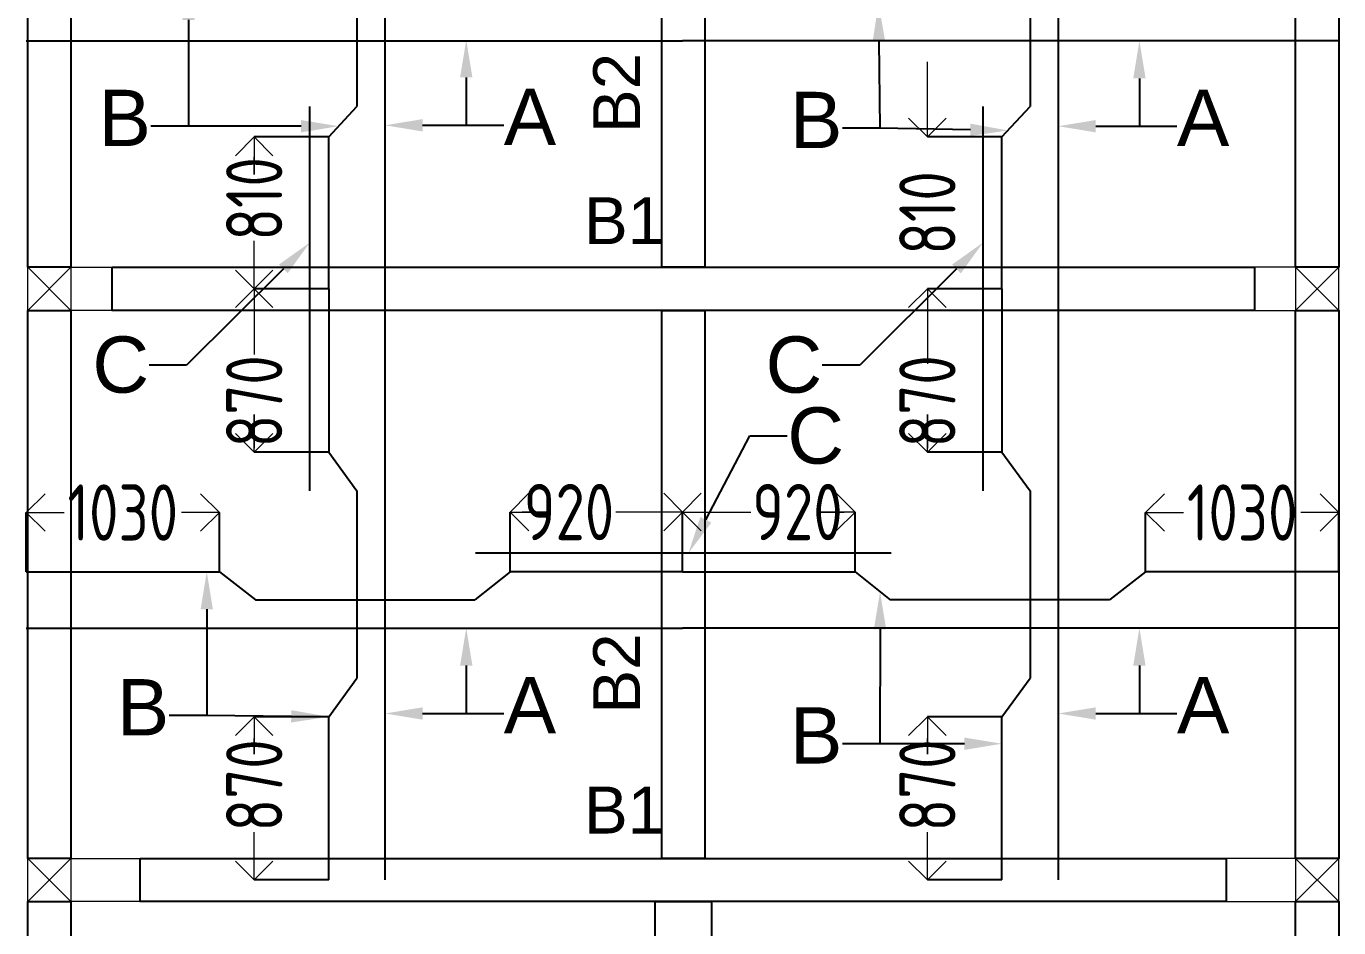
# Model space of a CAD drawing. Header units: inches. Extents: x -605 to 2991212, y -2872845 to 0.
# Drawn here: x 2827414 to 2834414, y -2268172 to -2263368 of the extents above; entities that cross this region are included whole.
import ezdxf
from ezdxf import colors
from ezdxf.entities.mleader import LeaderData, LeaderLine
from ezdxf.enums import TextEntityAlignment as Align
from ezdxf.math import Vec2, Vec3

# ---------------------------------------------------------------- set-up
doc = ezdxf.new("R2010")
doc.units = ezdxf.units.IN
doc.header["$LTSCALE"] = 600
doc.header["$MEASUREMENT"] = 0
for name, color, linetype, lineweight in [('rDIMension', 1, 'Continuous', 18), ('rRCC 2', 40, 'Continuous', 15), ('rREINF 1', 1, 'Continuous', 25)]:
    doc.layers.add(name, color=color, linetype=linetype, lineweight=lineweight)
doc.styles.add('DIM', font='geniso.shx', dxfattribs={"width": 0.85})
doc.styles.get("Standard").update_dxf_attribs({"font": 'arial.ttf'})
doc.dimstyles.new('ST-100', dxfattribs={"dimscale": 100, "dimtxt": 2.5, "dimasz": 2, "dimexe": 0.18, "dimexo": 0.0625, "dimgap": 0.2, "dimtad": 0, "dimdec": 0, "dimzin": 0, "dimdsep": 46, "dimtxsty": 'DIM', "dimblk": 'OPEN90', "dimcen": 0.09, "dimclrd": 256, "dimclrt": 7, "dimadec": 0, "dimazin": 0, "dimtfac": 1, "dimtdec": 0, "dimtofl": 0, "dimtmove": 0, "dimatfit": 3, "dimldrblk": 'OPEN90', "dimfxl": 1, "dimtolj": 1, "dimtzin": 0, "dimlwd": -1, "dimarcsym": 0})

# ---------------------------------------------------------------- blocks, each defined once
blk = doc.blocks.new('_Open90')
at = {"color": 0, "linetype": 'ByBlock', "lineweight": -2}
for p, q in [((-0.5, 0.5), (0, 0)), ((0, 0), (-1, 0)), ((0, 0), (-0.5, -0.5))]:
    blk.add_line(p, q, dxfattribs=at)
blk = doc.blocks.new('*D1282')
at = {"layer": 'Defpoints', "color": 0, "linetype": 'ByBlock'}
for p in [(2828444.5, -2265959.4), (2827414.5, -2266275.2), (2828444.5, -2266275.2)]:
    blk.add_point(p, dxfattribs=at)
at = {"layer": 'rDIMension', "color": 0, "linetype": 'ByBlock', "lineweight": -2}
for p, q in [((2827414.5, -2266275.2), (2827414.5, -2265959.4)), ((2828444.5, -2266275.2), (2828444.5, -2265959.4))]:
    blk.add_line(p, q, dxfattribs=at)
at = {"layer": 'rDIMension'}
for p, q in [((2827614.5, -2265959.4), (2827616.1, -2265959.4)), ((2828244.5, -2265959.4), (2828242.8, -2265959.4))]:
    blk.add_line(p, q, dxfattribs=at)
at = {"layer": 'rDIMension', "linetype": 'ByBlock', "xscale": 200, "yscale": 200, "zscale": 200, "rotation": 180}
blk.add_blockref('_Open90', (2827414.5, -2265959.4), dxfattribs=at)
at = {"layer": 'rDIMension', "linetype": 'ByBlock', "xscale": 200, "yscale": 200, "zscale": 200}
blk.add_blockref('_Open90', (2828444.5, -2265959.4), dxfattribs=at)
at = {"layer": 'rDIMension', "color": 7, "linetype": 'ByBlock', "insert": (2827929.5, -2265959.4), "char_height": 300, "attachment_point": 5, "style": 'DIM'}
blk.add_mtext('\\A1;1030', dxfattribs=at)
blk = doc.blocks.new('*D1283')
at = {"layer": 'Defpoints', "color": 0, "linetype": 'ByBlock'}
for p in [(2830914.5, -2265956.8), (2829994.5, -2266275.2), (2830914.5, -2266275.2)]:
    blk.add_point(p, dxfattribs=at)
at = {"layer": 'rDIMension', "color": 0, "linetype": 'ByBlock', "lineweight": -2}
for p, q in [((2829994.5, -2266275.2), (2829994.5, -2265956.8)), ((2830914.5, -2266275.2), (2830914.5, -2265956.8))]:
    blk.add_line(p, q, dxfattribs=at)
at = {"layer": 'rDIMension'}
for p, q in [((2830194.5, -2265956.8), (2830059.6, -2265956.8)), ((2830714.5, -2265956.8), (2830558.8, -2265956.8))]:
    blk.add_line(p, q, dxfattribs=at)
at = {"layer": 'rDIMension', "linetype": 'ByBlock', "xscale": 200, "yscale": 200, "zscale": 200, "rotation": 180}
blk.add_blockref('_Open90', (2829994.5, -2265956.8), dxfattribs=at)
at = {"layer": 'rDIMension', "linetype": 'ByBlock', "xscale": 200, "yscale": 200, "zscale": 200}
blk.add_blockref('_Open90', (2830914.5, -2265956.8), dxfattribs=at)
at = {"layer": 'rDIMension', "color": 7, "linetype": 'ByBlock', "insert": (2830309.2, -2265956.8), "char_height": 300, "attachment_point": 5, "style": 'DIM'}
blk.add_mtext('\\A1;920', dxfattribs=at)
blk = doc.blocks.new('*D1284')
at = {"layer": 'Defpoints', "color": 0, "linetype": 'ByBlock'}
for p in [(2833384.5, -2265959.4), (2833384.5, -2266275.2), (2834414.5, -2266275.2)]:
    blk.add_point(p, dxfattribs=at)
at = {"layer": 'rDIMension', "color": 0, "linetype": 'ByBlock', "lineweight": -2}
for p, q in [((2833384.5, -2266275.2), (2833384.5, -2265959.4)), ((2834414.5, -2266275.2), (2834414.5, -2265959.4))]:
    blk.add_line(p, q, dxfattribs=at)
at = {"layer": 'rDIMension'}
for p, q in [((2833584.5, -2265959.4), (2833586.1, -2265959.4)), ((2834214.5, -2265959.4), (2834212.8, -2265959.4))]:
    blk.add_line(p, q, dxfattribs=at)
at = {"layer": 'rDIMension', "linetype": 'ByBlock', "xscale": 200, "yscale": 200, "zscale": 200, "rotation": 180}
blk.add_blockref('_Open90', (2833384.5, -2265959.4), dxfattribs=at)
at = {"layer": 'rDIMension', "linetype": 'ByBlock', "xscale": 200, "yscale": 200, "zscale": 200}
blk.add_blockref('_Open90', (2834414.5, -2265959.4), dxfattribs=at)
at = {"layer": 'rDIMension', "color": 7, "linetype": 'ByBlock', "insert": (2833899.5, -2265959.4), "char_height": 300, "attachment_point": 5, "style": 'DIM'}
blk.add_mtext('\\A1;1030', dxfattribs=at)
blk = doc.blocks.new('*D1285')
at = {"layer": 'Defpoints', "color": 0, "linetype": 'ByBlock'}
for p in [(2830914.5, -2265956.8), (2830914.5, -2266275.2), (2831834.5, -2266275.2)]:
    blk.add_point(p, dxfattribs=at)
at = {"layer": 'rDIMension', "color": 0, "linetype": 'ByBlock', "lineweight": -2}
for p, q in [((2830914.5, -2266275.2), (2830914.5, -2265956.8)), ((2831834.5, -2266275.2), (2831834.5, -2265956.8))]:
    blk.add_line(p, q, dxfattribs=at)
at = {"layer": 'rDIMension'}
for p, q in [((2831114.5, -2265956.8), (2831278.1, -2265956.8)), ((2831634.5, -2265956.8), (2831777.3, -2265956.8))]:
    blk.add_line(p, q, dxfattribs=at)
at = {"layer": 'rDIMension', "linetype": 'ByBlock', "xscale": 200, "yscale": 200, "zscale": 200, "rotation": 180}
blk.add_blockref('_Open90', (2830914.5, -2265956.8), dxfattribs=at)
at = {"layer": 'rDIMension', "linetype": 'ByBlock', "xscale": 200, "yscale": 200, "zscale": 200}
blk.add_blockref('_Open90', (2831834.5, -2265956.8), dxfattribs=at)
at = {"layer": 'rDIMension', "color": 7, "linetype": 'ByBlock', "insert": (2831527.7, -2265956.8), "char_height": 300, "attachment_point": 5, "style": 'DIM'}
blk.add_mtext('\\A1;920', dxfattribs=at)
blk = doc.blocks.new('*D1168')
at = {"layer": 'Defpoints', "color": 0, "linetype": 'ByBlock'}
for p in [(2829027.5, -2263957.5), (2828630.4, -2264767.5), (2829027.5, -2264767.5)]:
    blk.add_point(p, dxfattribs=at)
at = {"layer": 'rDIMension', "color": 0, "linetype": 'ByBlock', "lineweight": -2}
for p, q in [((2829027.5, -2263957.5), (2828630.4, -2263957.5)), ((2829027.5, -2264767.5), (2828630.4, -2264767.5))]:
    blk.add_line(p, q, dxfattribs=at)
at = {"layer": 'rDIMension'}
for p, q in [((2828630.4, -2264157.5), (2828630.4, -2264063.4)), ((2828630.4, -2264567.5), (2828630.4, -2264511.6))]:
    blk.add_line(p, q, dxfattribs=at)
at = {"layer": 'rDIMension', "linetype": 'ByBlock', "xscale": 200, "yscale": 200, "zscale": 200}
for p, rotation in [((2828630.4, -2263957.5), 90), ((2828630.4, -2264767.5), 270)]:
    blk.add_blockref('_Open90', p, dxfattribs=dict(at, rotation=rotation))
at = {"layer": 'rDIMension', "color": 7, "linetype": 'ByBlock', "insert": (2828630.4, -2264287.5), "char_height": 300, "attachment_point": 5, "rotation": 90, "style": 'DIM'}
blk.add_mtext('\\A1;810', dxfattribs=at)
blk = doc.blocks.new('*D1170')
at = {"layer": 'Defpoints', "color": 0, "linetype": 'ByBlock'}
for p in [(2832617.8, -2263957.5), (2832220.6, -2264767.5), (2832617.8, -2264767.5)]:
    blk.add_point(p, dxfattribs=at)
at = {"layer": 'rDIMension'}
for p, q in [((2832220.6, -2263757.5), (2832220.6, -2263557.5)), ((2832220.6, -2264967.5), (2832220.6, -2265167.5))]:
    blk.add_line(p, q, dxfattribs=at)
at = {"layer": 'rDIMension', "color": 0, "linetype": 'ByBlock', "lineweight": -2}
for p, q in [((2832617.8, -2263957.5), (2832220.6, -2263957.5)), ((2832617.8, -2264767.5), (2832220.6, -2264767.5))]:
    blk.add_line(p, q, dxfattribs=at)
at = {"layer": 'rDIMension', "linetype": 'ByBlock', "xscale": 200, "yscale": 200, "zscale": 200}
for p, rotation in [((2832220.6, -2263957.5), 270), ((2832220.6, -2264767.5), 90)]:
    blk.add_blockref('_Open90', p, dxfattribs=dict(at, rotation=rotation))
at = {"layer": 'rDIMension', "color": 7, "linetype": 'ByBlock', "insert": (2832220.6, -2264362.5), "char_height": 300, "attachment_point": 5, "rotation": 90, "style": 'DIM'}
blk.add_mtext('\\A1;810', dxfattribs=at)
blk = doc.blocks.new('*D1171')
at = {"layer": 'Defpoints', "color": 0, "linetype": 'ByBlock'}
for p in [(2829027.5, -2267047.5), (2828630.4, -2267917.5), (2829027.5, -2267917.5)]:
    blk.add_point(p, dxfattribs=at)
at = {"layer": 'rDIMension', "color": 0, "linetype": 'ByBlock', "lineweight": -2}
for p, q in [((2829027.5, -2267047.5), (2828630.4, -2267047.5)), ((2829027.5, -2267917.5), (2828630.4, -2267917.5))]:
    blk.add_line(p, q, dxfattribs=at)
at = {"layer": 'rDIMension'}
for p, q in [((2828630.4, -2267247.5), (2828630.4, -2267163.7)), ((2828630.4, -2267717.5), (2828630.4, -2267662.9))]:
    blk.add_line(p, q, dxfattribs=at)
at = {"layer": 'rDIMension', "linetype": 'ByBlock', "xscale": 200, "yscale": 200, "zscale": 200}
for p, rotation in [((2828630.4, -2267047.5), 90), ((2828630.4, -2267917.5), 270)]:
    blk.add_blockref('_Open90', p, dxfattribs=dict(at, rotation=rotation))
at = {"layer": 'rDIMension', "color": 7, "linetype": 'ByBlock', "insert": (2828630.4, -2267413.3), "char_height": 300, "attachment_point": 5, "rotation": 90, "style": 'DIM'}
blk.add_mtext('\\A1;870', dxfattribs=at)
blk = doc.blocks.new('*D1172')
at = {"layer": 'Defpoints', "color": 0, "linetype": 'ByBlock'}
for p in [(2828630.4, -2264767.5), (2829027.5, -2264767.5), (2829027.5, -2265637.5)]:
    blk.add_point(p, dxfattribs=at)
at = {"layer": 'rDIMension', "color": 0, "linetype": 'ByBlock', "lineweight": -2}
for p, q in [((2829027.5, -2264767.5), (2828630.4, -2264767.5)), ((2829027.5, -2265637.5), (2828630.4, -2265637.5))]:
    blk.add_line(p, q, dxfattribs=at)
at = {"layer": 'rDIMension'}
for p, q in [((2828630.4, -2264967.5), (2828630.4, -2265116.7)), ((2828630.4, -2265437.5), (2828630.4, -2265615.9))]:
    blk.add_line(p, q, dxfattribs=at)
at = {"layer": 'rDIMension', "linetype": 'ByBlock', "xscale": 200, "yscale": 200, "zscale": 200}
for p, rotation in [((2828630.4, -2264767.5), 90), ((2828630.4, -2265637.5), 270)]:
    blk.add_blockref('_Open90', p, dxfattribs=dict(at, rotation=rotation))
at = {"layer": 'rDIMension', "color": 7, "linetype": 'ByBlock', "insert": (2828630.4, -2265366.3), "char_height": 300, "attachment_point": 5, "rotation": 90, "style": 'DIM'}
blk.add_mtext('\\A1;870', dxfattribs=at)
blk = doc.blocks.new('*D1173')
at = {"layer": 'Defpoints', "color": 0, "linetype": 'ByBlock'}
for p in [(2832617.8, -2267047.5), (2832220.6, -2267917.5), (2832617.8, -2267917.5)]:
    blk.add_point(p, dxfattribs=at)
at = {"layer": 'rDIMension', "color": 0, "linetype": 'ByBlock', "lineweight": -2}
for p, q in [((2832617.8, -2267047.5), (2832220.6, -2267047.5)), ((2832617.8, -2267917.5), (2832220.6, -2267917.5))]:
    blk.add_line(p, q, dxfattribs=at)
at = {"layer": 'rDIMension'}
for p, q in [((2832220.6, -2267247.5), (2832220.6, -2267163.7)), ((2832220.6, -2267717.5), (2832220.6, -2267662.9))]:
    blk.add_line(p, q, dxfattribs=at)
at = {"layer": 'rDIMension', "linetype": 'ByBlock', "xscale": 200, "yscale": 200, "zscale": 200}
for p, rotation in [((2832220.6, -2267047.5), 90), ((2832220.6, -2267917.5), 270)]:
    blk.add_blockref('_Open90', p, dxfattribs=dict(at, rotation=rotation))
at = {"layer": 'rDIMension', "color": 7, "linetype": 'ByBlock', "insert": (2832220.6, -2267413.3), "char_height": 300, "attachment_point": 5, "rotation": 90, "style": 'DIM'}
blk.add_mtext('\\A1;870', dxfattribs=at)
blk = doc.blocks.new('*D1174')
at = {"layer": 'Defpoints', "color": 0, "linetype": 'ByBlock'}
for p in [(2832220.6, -2264767.5), (2832617.8, -2264767.5), (2832617.8, -2265637.5)]:
    blk.add_point(p, dxfattribs=at)
at = {"layer": 'rDIMension', "color": 0, "linetype": 'ByBlock', "lineweight": -2}
for p, q in [((2832617.8, -2264767.5), (2832220.6, -2264767.5)), ((2832617.8, -2265637.5), (2832220.6, -2265637.5))]:
    blk.add_line(p, q, dxfattribs=at)
at = {"layer": 'rDIMension'}
for p, q in [((2832220.6, -2264967.5), (2832220.6, -2265116.7)), ((2832220.6, -2265437.5), (2832220.6, -2265615.9))]:
    blk.add_line(p, q, dxfattribs=at)
at = {"layer": 'rDIMension', "linetype": 'ByBlock', "xscale": 200, "yscale": 200, "zscale": 200}
for p, rotation in [((2832220.6, -2264767.5), 90), ((2832220.6, -2265637.5), 270)]:
    blk.add_blockref('_Open90', p, dxfattribs=dict(at, rotation=rotation))
at = {"layer": 'rDIMension', "color": 7, "linetype": 'ByBlock', "insert": (2832220.6, -2265366.3), "char_height": 300, "attachment_point": 5, "rotation": 90, "style": 'DIM'}
blk.add_mtext('\\A1;870', dxfattribs=at)

msp = doc.modelspace()

# ---------------------------------------------------------------- linework, layer by layer
at = {"color": 4, "linetype": 'ByBlock'}
for points in [[(2829327.5, -2261813.3), (2829327.5, -2264767.5)], [(2832917.8, -2261813.3), (2832917.8, -2264767.5)], [(2829177.5, -2262786.1), (2829177.5, -2263794.7)], [(2832767.8, -2262786.1), (2832767.8, -2263794.7)], [(2827414.5, -2263445.3), (2830914.5, -2263445.3)], [(2834414.5, -2263445.3), (2830914.5, -2263445.3)], [(2828927.5, -2265843.6), (2828927.5, -2263794.7)], [(2829027.5, -2264767.5), (2829027.5, -2263957.5), (2829177.5, -2263794.7)], [(2832517.8, -2265843.6), (2832517.8, -2263794.7)], [(2832617.8, -2264767.5), (2832617.8, -2263957.5), (2832767.8, -2263794.7)], [(2829027.5, -2264767.5), (2829027.5, -2265637.5), (2829177.5, -2265843.6)], [(2829327.5, -2264767.5), (2829327.5, -2267917.5)], [(2832617.8, -2264767.5), (2832617.8, -2265637.5), (2832767.8, -2265843.6)], [(2832917.8, -2264767.5), (2832917.8, -2267917.5)], [(2829177.5, -2265843.6), (2829177.5, -2266841.4)], [(2832767.8, -2265843.6), (2832767.8, -2266841.4)], [(2832026.7, -2266175.2), (2829810.2, -2266175.2)], [(2827414.5, -2266275.2), (2828444.5, -2266275.2), (2828637.7, -2266425.2)], [(2830914.5, -2266275.2), (2829994.5, -2266275.2), (2829806.2, -2266425.2)], [(2830914.5, -2266275.2), (2831834.5, -2266275.2), (2832022.7, -2266425.2)], [(2834414.5, -2266275.2), (2833384.5, -2266275.2), (2833191.2, -2266425.2)], [(2828637.7, -2266425.2), (2829806.2, -2266425.2)], [(2833191.2, -2266425.2), (2832022.7, -2266425.2)], [(2827414.5, -2266575.2), (2830914.5, -2266575.2)], [(2834414.5, -2266575.2), (2830914.5, -2266575.2)], [(2829027.5, -2267917.5), (2829027.5, -2267047.5), (2829177.5, -2266841.4)], [(2832617.8, -2267917.5), (2832617.8, -2267047.5), (2832767.8, -2266841.4)]]:
    msp.add_lwpolyline(points, dxfattribs=at)
at = {"color": 1, "linetype": 'ByBlock'}
for points in [[(2827422.4, -2261928.3), (2827652.4, -2261928.3), (2827652.4, -2264652.5), (2827422.4, -2264652.5)], [(2830803.4, -2261928.3), (2831033.4, -2261928.3), (2831033.4, -2264652.5), (2830803.4, -2264652.5)], [(2834184.5, -2261928.3), (2834414.5, -2261928.3), (2834414.5, -2264652.5), (2834184.5, -2264652.5)], [(2827872.4, -2264652.5), (2833964.5, -2264652.5), (2833964.5, -2264882.5), (2827872.4, -2264882.5)], [(2827422.4, -2264882.5), (2827652.4, -2264882.5), (2827652.4, -2267802.5), (2827422.4, -2267802.5)], [(2830803.4, -2264882.5), (2831033.4, -2264882.5), (2831033.4, -2267802.5), (2830803.4, -2267802.5)], [(2834184.5, -2264882.5), (2834414.5, -2264882.5), (2834414.5, -2267802.5), (2834184.5, -2267802.5)], [(2828022.4, -2267802.5), (2833814.5, -2267802.5), (2833814.5, -2268032.5), (2828022.4, -2268032.5)], [(2827422.4, -2268032.5), (2827652.4, -2268032.5), (2827652.4, -2270364.9), (2827422.4, -2270364.9)], [(2830768.4, -2268032.5), (2831068.4, -2268032.5), (2831068.4, -2274332.5), (2830768.4, -2274332.5)], [(2834184.5, -2268032.5), (2834414.5, -2268032.5), (2834414.5, -2270957.5), (2834184.5, -2270957.5)]]:
    msp.add_lwpolyline(points, close=True, dxfattribs=at)
at = {"layer": 'rRCC 2', "color": 6}
for p, q in [((2827422.4, -2264652.5), (2827652.4, -2264882.5)), ((2827422.4, -2264882.5), (2827652.4, -2264652.5)), ((2834414.5, -2264652.5), (2834184.5, -2264882.5)), ((2834414.5, -2264882.5), (2834184.5, -2264652.5)), ((2827422.4, -2267802.5), (2827652.4, -2268032.5)), ((2827422.4, -2268032.5), (2827652.4, -2267802.5)), ((2834414.5, -2267802.5), (2834184.5, -2268032.5)), ((2834414.5, -2268032.5), (2834184.5, -2267802.5))]:
    msp.add_line(p, q, dxfattribs=at)
for points in [[(2827422.4, -2264882.5), (2827422.4, -2264652.5), (2827872.4, -2264652.5), (2827872.4, -2264882.5)], [(2827422.4, -2264652.5), (2827652.4, -2264652.5), (2827652.4, -2264882.5), (2827422.4, -2264882.5)], [(2834414.5, -2264882.5), (2834414.5, -2264652.5), (2833964.5, -2264652.5), (2833964.5, -2264882.5)], [(2834414.5, -2264652.5), (2834184.5, -2264652.5), (2834184.5, -2264882.5), (2834414.5, -2264882.5)], [(2827422.4, -2268032.5), (2827422.4, -2267802.5), (2828022.4, -2267802.5), (2828022.4, -2268032.5)], [(2827422.4, -2267802.5), (2827652.4, -2267802.5), (2827652.4, -2268032.5), (2827422.4, -2268032.5)], [(2834414.5, -2268032.5), (2834414.5, -2267802.5), (2833814.5, -2267802.5), (2833814.5, -2268032.5)], [(2834414.5, -2267802.5), (2834184.5, -2267802.5), (2834184.5, -2268032.5), (2834414.5, -2268032.5)]]:
    msp.add_lwpolyline(points, close=True, dxfattribs=at)

# ---------------------------------------------------------------- texts
at = {"layer": 'rRCC 2'}
for p in [(2830563.1, -2263723.5), (2830563.1, -2266817.3)]:
    msp.add_text('B2', height=250, rotation=90, dxfattribs=at).set_placement(p, align=Align.MIDDLE_CENTER)
for p in [(2830603.1, -2264403.9), (2830603.1, -2267545)]:
    msp.add_text('B1', height=250, dxfattribs=at).set_placement(p, align=Align.MIDDLE_CENTER)

# ---------------------------------------------------------------- dimensions: what is measured, and where the dimension line sits
at = {"layer": 'rDIMension', "color": 1, "linetype": 'ByBlock'}
dim = msp.add_linear_dim(base=(2832220.6, -2264767.5), p1=(2832617.8, -2263957.5), p2=(2832617.8, -2264767.5), angle=90, dimstyle='ST-100', override={"dimtxt": 3, "dimexe": 0, "dimexo": 0, "dimtmove": 1, "dimfxl": 1.25, "dimtfillclr": 256, "dimarcsym": 2}, dxfattribs=at)
dim.commit()
dim.dimension.update_dxf_attribs({"geometry": '*D1170', "text_midpoint": (2832220.6, -2264362.5)})
for base, p1, p2, angle, override, picture, middle in [((2828630.4, -2264767.5), (2829027.5, -2263957.5), (2829027.5, -2264767.5), 90, {"dimtxt": 3, "dimexe": 0, "dimexo": 0, "dimtmove": 1, "dimfxl": 1.25, "dimtfillclr": 256, "dimarcsym": 2}, '*D1168', (2828630.4, -2264287.5)), ((2828630.4, -2264767.5), (2829027.5, -2265637.5), (2829027.5, -2264767.5), 90, {"dimtxt": 3, "dimexe": 0, "dimexo": 0, "dimtmove": 1, "dimfxl": 1.25, "dimtfillclr": 256, "dimarcsym": 2}, '*D1172', (2828630.4, -2265366.3)), ((2832220.6, -2264767.5), (2832617.8, -2265637.5), (2832617.8, -2264767.5), 90, {"dimtxt": 3, "dimexe": 0, "dimexo": 0, "dimtmove": 1, "dimfxl": 1.25, "dimtfillclr": 256, "dimarcsym": 2}, '*D1174', (2832220.6, -2265366.3)), ((2830914.5, -2265956.8), (2831834.5, -2266275.2), (2830914.5, -2266275.2), 180, {"dimtxt": 3, "dimexe": 0, "dimexo": 0, "dimtmove": 1, "dimfxl": 1.25, "dimtfillclr": 256, "dimarcsym": 2}, '*D1285', (2831527.7, -2265956.8)), ((2833384.5, -2265959.4), (2834414.5, -2266275.2), (2833384.5, -2266275.2), 180, {"dimtxt": 3, "dimasz": 2, "dimexe": 0, "dimexo": 0, "dimtmove": 1, "dimfxl": 1.25, "dimtfillclr": 256, "dimarcsym": 2}, '*D1284', (2833899.5, -2265959.4)), ((2828630.4, -2267917.5), (2829027.5, -2267047.5), (2829027.5, -2267917.5), 90, {"dimtxt": 3, "dimexe": 0, "dimexo": 0, "dimtmove": 1, "dimfxl": 1.25, "dimtfillclr": 256, "dimarcsym": 2}, '*D1171', (2828630.4, -2267413.3)), ((2832220.6, -2267917.5), (2832617.8, -2267047.5), (2832617.8, -2267917.5), 90, {"dimtxt": 3, "dimexe": 0, "dimexo": 0, "dimtmove": 1, "dimfxl": 1.25, "dimtfillclr": 256, "dimarcsym": 2}, '*D1173', (2832220.6, -2267413.3))]:
    dim = msp.add_linear_dim(base=base, p1=p1, p2=p2, angle=angle, dimstyle='ST-100', override=override, dxfattribs=at)
    dim.commit()
    dim.dimension.update_dxf_attribs({"geometry": picture, "text_midpoint": middle, "dimtype": 160})
for base, p1, p2, override, picture, middle in [((2830914.5, -2265956.8), (2829994.5, -2266275.2), (2830914.5, -2266275.2), {"dimtxt": 3, "dimexe": 0, "dimexo": 0, "dimtmove": 1, "dimfxl": 1.25, "dimtfillclr": 256, "dimarcsym": 2}, '*D1283', (2830309.2, -2265956.8)), ((2828444.5, -2265959.4), (2827414.5, -2266275.2), (2828444.5, -2266275.2), {"dimtxt": 3, "dimasz": 2, "dimexe": 0, "dimexo": 0, "dimtmove": 1, "dimfxl": 1.25, "dimtfillclr": 256, "dimarcsym": 2}, '*D1282', (2827929.5, -2265959.4))]:
    dim = msp.add_linear_dim(base=base, p1=p1, p2=p2, dimstyle='ST-100', override=override, dxfattribs=at)
    dim.commit()
    dim.dimension.update_dxf_attribs({"geometry": picture, "text_midpoint": middle, "dimtype": 160})

# ---------------------------------------------------------------- leaders
at = {"layer": 'rREINF 1', "color": 3, "linetype": 'ByBlock'}
ml = msp.add_multileader_mtext('Standard', dxfattribs=at)
ml.set_content('B', color=3)
ml.set_leader_properties()
ml.build(insert=Vec2(0, 0))
ml.multileader.update_dxf_attribs({"text_top_attachment_type": 0, "text_bottom_attachment_type": 0, "dogleg_length": 200, "arrow_head_size": 200})
ctx = ml.context
ctx.base_point, ctx.char_height, ctx.arrow_head_size, ctx.landing_gap_size, ctx.plane_origin = Vec3(2827853, -2263900.5), 300, 200, 0.09, Vec3(2828313.8, -2263307.3)
ctx.text_align_type = 2
notes = []
notes.append((ctx, [(0, (1, 1, 0), (2828279.7, -2263900.5), (-1, 0), 200, [(0, [(2828279.7, -2263134.2)], 256, [])])]))
ctx.mtext.insert, ctx.mtext.alignment, ctx.mtext.flow_direction = Vec3(2828079.6, -2263706.1), 3, 5
ml = msp.add_multileader_mtext('Standard', dxfattribs=at)
ml.set_content('B', color=3)
ml.set_leader_properties()
ml.build(insert=Vec2(0, 0))
ml.multileader.update_dxf_attribs({"text_top_attachment_type": 0, "text_bottom_attachment_type": 0, "dogleg_length": 200, "arrow_head_size": 200})
ctx = ml.context
ctx.base_point, ctx.char_height, ctx.arrow_head_size, ctx.landing_gap_size, ctx.plane_origin = Vec3(2831540.7, -2263911.6), 300, 200, 0.09, Vec3(2832001.5, -2263318.4)
ctx.text_align_type = 2
notes.append((ctx, [(0, (1, 1, 0), (2831967.4, -2263911.6), (-1, 0), 200, [(0, [(2831959.7, -2263245.1)], 256, [])])]))
ctx.mtext.insert, ctx.mtext.alignment, ctx.mtext.flow_direction = Vec3(2831767.3, -2263717.2), 3, 5
ml = msp.add_multileader_mtext('Standard', dxfattribs=at)
ml.set_content('A', color=3)
ml.set_leader_properties()
ml.build(insert=Vec2(0, 0))
ml.multileader.update_dxf_attribs({"text_top_attachment_type": 0, "text_bottom_attachment_type": 0, "dogleg_length": 200, "arrow_head_size": 200})
ctx = ml.context
ctx.base_point, ctx.char_height, ctx.arrow_head_size, ctx.landing_gap_size, ctx.plane_origin = Vec3(2829961.1, -2263895.6), 300, 200, 0.09, Vec3(2829914.5, -2263302.4)
notes.append((ctx, [(0, (1, 1, 0), (2829761.1, -2263895.6), (1, 0), 200, [(0, [(2829761.1, -2263440.4)], 256, [])])]))
ctx.mtext.insert, ctx.mtext.flow_direction = Vec3(2829961.2, -2263701.2), 5
ml = msp.add_multileader_mtext('Standard', dxfattribs=at)
ml.set_content('A', color=3)
ml.set_leader_properties()
ml.build(insert=Vec2(0, 0))
ml.multileader.update_dxf_attribs({"text_top_attachment_type": 0, "text_bottom_attachment_type": 0, "dogleg_length": 200, "arrow_head_size": 200})
ctx = ml.context
ctx.base_point, ctx.char_height, ctx.arrow_head_size, ctx.landing_gap_size, ctx.plane_origin = Vec3(2833551.3, -2263900.5), 300, 200, 0.09, Vec3(2833504.8, -2263307.2)
notes.append((ctx, [(0, (1, 1, 0), (2833351.3, -2263900.5), (1, 0), 200, [(0, [(2833351.3, -2263445.3)], 256, [])])]))
ctx.mtext.insert, ctx.mtext.flow_direction = Vec3(2833551.4, -2263706.1), 5
ml = msp.add_multileader_mtext('Standard', dxfattribs=at)
ml.set_content('', color=3)
ml.set_leader_properties()
ml.build(insert=Vec2(0, 0))
ml.multileader.update_dxf_attribs({"text_top_attachment_type": 0, "text_bottom_attachment_type": 0, "dogleg_length": 200, "arrow_head_size": 200})
ctx = ml.context
ctx.base_point, ctx.char_height, ctx.arrow_head_size, ctx.landing_gap_size, ctx.plane_origin = Vec3(2828079.5, -2263900.5), 300, 200, 0.09, Vec3(2828883, -2263900.5)
ctx.text_align_type = 2
notes.append((ctx, [(0, (1, 1, 0), (2828279.7, -2263900.5), (-1, 0), 200, [(0, [(2829080, -2263900.5)], 256, [])])]))
ctx.mtext.insert, ctx.mtext.alignment, ctx.mtext.flow_direction = Vec3(2828079.6, -2263750.5), 3, 5
ml = msp.add_multileader_mtext('Standard', dxfattribs=at)
ml.set_content('', color=3)
ml.set_leader_properties()
ml.build(insert=Vec2(0, 0))
ml.multileader.update_dxf_attribs({"text_top_attachment_type": 0, "text_bottom_attachment_type": 0, "dogleg_length": 200, "arrow_head_size": 200})
ctx = ml.context
ctx.base_point, ctx.char_height, ctx.arrow_head_size, ctx.landing_gap_size, ctx.plane_origin = Vec3(2829961.1, -2263895.6), 300, 200, 0.09, Vec3(2829345.3, -2263895.6)
notes.append((ctx, [(0, (1, 1, 0), (2829761.1, -2263895.6), (1, 0), 200, [(0, [(2829328.3, -2263895.6)], 256, [])])]))
ctx.mtext.insert, ctx.mtext.flow_direction = Vec3(2829961.2, -2263745.6), 5
ml = msp.add_multileader_mtext('Standard', dxfattribs=at)
ml.set_content('', color=3)
ml.set_leader_properties()
ml.build(insert=Vec2(0, 0))
ml.multileader.update_dxf_attribs({"text_top_attachment_type": 0, "text_bottom_attachment_type": 0, "dogleg_length": 200, "arrow_head_size": 200})
ctx = ml.context
ctx.base_point, ctx.char_height, ctx.arrow_head_size, ctx.landing_gap_size, ctx.plane_origin = Vec3(2831767.2, -2263911.6), 300, 200, 0.09, Vec3(2832570.8, -2263911.6)
ctx.text_align_type = 2
notes.append((ctx, [(0, (1, 1, 0), (2831967.4, -2263911.6), (-1, 0), 200, [(0, [(2832649.6, -2263923)], 256, [])])]))
ctx.mtext.insert, ctx.mtext.alignment, ctx.mtext.flow_direction = Vec3(2831767.3, -2263761.6), 3, 5
ml = msp.add_multileader_mtext('Standard', dxfattribs=at)
ml.set_content('', color=3)
ml.set_leader_properties()
ml.build(insert=Vec2(0, 0))
ml.multileader.update_dxf_attribs({"text_top_attachment_type": 0, "text_bottom_attachment_type": 0, "dogleg_length": 200, "arrow_head_size": 200})
ctx = ml.context
ctx.base_point, ctx.char_height, ctx.arrow_head_size, ctx.landing_gap_size, ctx.plane_origin = Vec3(2833551.3, -2263900.5), 300, 200, 0.09, Vec3(2832935.5, -2263900.5)
notes.append((ctx, [(0, (1, 1, 0), (2833351.3, -2263900.5), (1, 0), 200, [(0, [(2832918.6, -2263900.5)], 256, [])])]))
ctx.mtext.insert, ctx.mtext.flow_direction = Vec3(2833551.4, -2263750.5), 5
ml = msp.add_multileader_mtext('Standard', dxfattribs=at)
ml.set_content('C', color=3)
ml.set_leader_properties()
ml.build(insert=Vec2(0, 0))
ml.multileader.update_dxf_attribs({"text_top_attachment_type": 0, "text_bottom_attachment_type": 0, "dogleg_length": 200, "arrow_head_size": 200})
ctx = ml.context
ctx.base_point, ctx.char_height, ctx.arrow_head_size, ctx.landing_gap_size, ctx.plane_origin = Vec3(2827804.3, -2265173.2), 300, 200, 0.09, Vec3(2828700.6, -2264770.7)
ctx.text_align_type = 2
notes.append((ctx, [(1, (1, 1, 0), (2828269.7, -2265173.2), (-1, 0), 200, [(0, [(2828927.5, -2264520.1)], 256, [])])]))
ctx.mtext.insert, ctx.mtext.alignment, ctx.mtext.flow_direction = Vec3(2828069.6, -2265020.7), 3, 5
ml = msp.add_multileader_mtext('Standard', dxfattribs=at)
ml.set_content('C', color=3)
ml.set_leader_properties()
ml.build(insert=Vec2(0, 0))
ml.multileader.update_dxf_attribs({"text_top_attachment_type": 0, "text_bottom_attachment_type": 0, "dogleg_length": 200, "arrow_head_size": 200})
ctx = ml.context
ctx.base_point, ctx.char_height, ctx.arrow_head_size, ctx.landing_gap_size, ctx.plane_origin = Vec3(2831394.5, -2265173.2), 300, 200, 0.09, Vec3(2832290.8, -2264770.7)
ctx.text_align_type = 2
notes.append((ctx, [(1, (1, 1, 0), (2831859.9, -2265173.2), (-1, 0), 200, [(0, [(2832517.8, -2264520.1)], 256, [])])]))
ctx.mtext.insert, ctx.mtext.alignment, ctx.mtext.flow_direction = Vec3(2831659.8, -2265020.7), 3, 5
ml = msp.add_multileader_mtext('Standard', dxfattribs=at)
ml.set_content('C', color=3)
ml.set_leader_properties()
ml.build(insert=Vec2(0, 0))
ml.multileader.update_dxf_attribs({"text_top_attachment_type": 0, "text_bottom_attachment_type": 0, "dogleg_length": 200, "arrow_head_size": 200})
ctx = ml.context
ctx.base_point, ctx.char_height, ctx.arrow_head_size, ctx.landing_gap_size, ctx.plane_origin = Vec3(2831473.3, -2265551.4), 300, 200, 0.09, Vec3(2830502.5, -2266453.8)
notes.append((ctx, [(0, (1, 1, 0), (2831273.3, -2265551.4), (1, 0), 200, [(0, [(2830946.2, -2266175.2)], 256, [])])]))
ctx.mtext.insert, ctx.mtext.flow_direction = Vec3(2831473.4, -2265398.8), 5
ml = msp.add_multileader_mtext('Standard', dxfattribs=at)
ml.set_content('B', color=3)
ml.set_leader_properties()
ml.build(insert=Vec2(0, 0))
ml.multileader.update_dxf_attribs({"text_top_attachment_type": 0, "text_bottom_attachment_type": 0, "dogleg_length": 200, "arrow_head_size": 200})
ctx = ml.context
ctx.base_point, ctx.char_height, ctx.arrow_head_size, ctx.landing_gap_size, ctx.plane_origin = Vec3(2827950.5, -2267041.5), 300, 200, 0.09, Vec3(2828411.3, -2266448.3)
ctx.text_align_type = 2
notes.append((ctx, [(0, (1, 1, 0), (2828377.2, -2267041.5), (-1, 0), 200, [(0, [(2828377.2, -2266275.2)], 256, [])])]))
ctx.mtext.insert, ctx.mtext.alignment, ctx.mtext.flow_direction = Vec3(2828177.1, -2266847.1), 3, 5
ml = msp.add_multileader_mtext('Standard', dxfattribs=at)
ml.set_content('B', color=3)
ml.set_leader_properties()
ml.build(insert=Vec2(0, 0))
ml.multileader.update_dxf_attribs({"text_top_attachment_type": 0, "text_bottom_attachment_type": 0, "dogleg_length": 200, "arrow_head_size": 200})
ctx = ml.context
ctx.base_point, ctx.char_height, ctx.arrow_head_size, ctx.landing_gap_size, ctx.plane_origin = Vec3(2831540.7, -2267191.5), 300, 200, 0.09, Vec3(2832001.5, -2266598.3)
ctx.text_align_type = 2
notes.append((ctx, [(0, (1, 1, 0), (2831967.4, -2267191.5), (-1, 0), 200, [(0, [(2831968.1, -2266381.7)], 256, [])])]))
ctx.mtext.insert, ctx.mtext.alignment, ctx.mtext.flow_direction = Vec3(2831767.3, -2266997.1), 3, 5
ml = msp.add_multileader_mtext('Standard', dxfattribs=at)
ml.set_content('A', color=3)
ml.set_leader_properties()
ml.build(insert=Vec2(0, 0))
ml.multileader.update_dxf_attribs({"text_top_attachment_type": 0, "text_bottom_attachment_type": 0, "dogleg_length": 200, "arrow_head_size": 200})
ctx = ml.context
ctx.base_point, ctx.char_height, ctx.arrow_head_size, ctx.landing_gap_size, ctx.plane_origin = Vec3(2829961.1, -2267030.4), 300, 200, 0.09, Vec3(2829914.5, -2266437.2)
notes.append((ctx, [(0, (1, 1, 0), (2829761.1, -2267030.4), (1, 0), 200, [(0, [(2829761.1, -2266575.2)], 256, [])])]))
ctx.mtext.insert, ctx.mtext.flow_direction = Vec3(2829961.2, -2266836), 5
ml = msp.add_multileader_mtext('Standard', dxfattribs=at)
ml.set_content('A', color=3)
ml.set_leader_properties()
ml.build(insert=Vec2(0, 0))
ml.multileader.update_dxf_attribs({"text_top_attachment_type": 0, "text_bottom_attachment_type": 0, "dogleg_length": 200, "arrow_head_size": 200})
ctx = ml.context
ctx.base_point, ctx.char_height, ctx.arrow_head_size, ctx.landing_gap_size, ctx.plane_origin = Vec3(2833551.3, -2267030.4), 300, 200, 0.09, Vec3(2833504.8, -2266437.2)
notes.append((ctx, [(0, (1, 1, 0), (2833351.3, -2267030.4), (1, 0), 200, [(0, [(2833351.3, -2266575.2)], 256, [])])]))
ctx.mtext.insert, ctx.mtext.flow_direction = Vec3(2833551.4, -2266836), 5
ml = msp.add_multileader_mtext('Standard', dxfattribs=at)
ml.set_content('', color=3)
ml.set_leader_properties()
ml.build(insert=Vec2(0, 0))
ml.multileader.update_dxf_attribs({"text_top_attachment_type": 0, "text_bottom_attachment_type": 0, "dogleg_length": 200, "arrow_head_size": 200})
ctx = ml.context
ctx.base_point, ctx.char_height, ctx.arrow_head_size, ctx.landing_gap_size, ctx.plane_origin = Vec3(2828177, -2267041.5), 300, 200, 0.09, Vec3(2828980.5, -2267041.5)
ctx.text_align_type = 2
notes.append((ctx, [(0, (1, 1, 0), (2828377.2, -2267041.5), (-1, 0), 200, [(0, [(2829027.5, -2267047.5)], 256, [])])]))
ctx.mtext.insert, ctx.mtext.alignment, ctx.mtext.flow_direction = Vec3(2828177.1, -2266891.5), 3, 5
ml = msp.add_multileader_mtext('Standard', dxfattribs=at)
ml.set_content('', color=3)
ml.set_leader_properties()
ml.build(insert=Vec2(0, 0))
ml.multileader.update_dxf_attribs({"text_top_attachment_type": 0, "text_bottom_attachment_type": 0, "dogleg_length": 200, "arrow_head_size": 200})
ctx = ml.context
ctx.base_point, ctx.char_height, ctx.arrow_head_size, ctx.landing_gap_size, ctx.plane_origin = Vec3(2829961.1, -2267030.4), 300, 200, 0.09, Vec3(2829345.3, -2267030.4)
notes.append((ctx, [(0, (1, 1, 0), (2829761.1, -2267030.4), (1, 0), 200, [(0, [(2829328.3, -2267030.4)], 256, [])])]))
ctx.mtext.insert, ctx.mtext.flow_direction = Vec3(2829961.2, -2266880.4), 5
ml = msp.add_multileader_mtext('Standard', dxfattribs=at)
ml.set_content('', color=3)
ml.set_leader_properties()
ml.build(insert=Vec2(0, 0))
ml.multileader.update_dxf_attribs({"text_top_attachment_type": 0, "text_bottom_attachment_type": 0, "dogleg_length": 200, "arrow_head_size": 200})
ctx = ml.context
ctx.base_point, ctx.char_height, ctx.arrow_head_size, ctx.landing_gap_size, ctx.plane_origin = Vec3(2833551.3, -2267030.4), 300, 200, 0.09, Vec3(2832935.5, -2267030.4)
notes.append((ctx, [(0, (1, 1, 0), (2833351.3, -2267030.4), (1, 0), 200, [(0, [(2832918.6, -2267030.4)], 256, [])])]))
ctx.mtext.insert, ctx.mtext.flow_direction = Vec3(2833551.4, -2266880.4), 5
ml = msp.add_multileader_mtext('Standard', dxfattribs=at)
ml.set_content('', color=3)
ml.set_leader_properties()
ml.build(insert=Vec2(0, 0))
ml.multileader.update_dxf_attribs({"text_top_attachment_type": 0, "text_bottom_attachment_type": 0, "dogleg_length": 200, "arrow_head_size": 200})
ctx = ml.context
ctx.base_point, ctx.char_height, ctx.arrow_head_size, ctx.landing_gap_size, ctx.plane_origin = Vec3(2831767.2, -2267191.5), 300, 200, 0.09, Vec3(2832570.8, -2267191.5)
ctx.text_align_type = 2
notes.append((ctx, [(0, (1, 1, 0), (2831967.4, -2267191.5), (-1, 0), 200, [(0, [(2832617.8, -2267191.5)], 256, [])])]))
ctx.mtext.insert, ctx.mtext.alignment, ctx.mtext.flow_direction = Vec3(2831767.3, -2267041.5), 3, 5
for ctx, leaders in notes:
    for number, flags, end, landing, length, lines in leaders:
        leader = LeaderData()
        leader.index, (leader.has_last_leader_line, leader.has_dogleg_vector, leader.attachment_direction) = number, flags
        leader.last_leader_point, leader.dogleg_vector, leader.dogleg_length = Vec3(end), Vec3(landing), length
        for number, points, colour, breaks in lines:
            line = LeaderLine()
            line.index, line.vertices, line.color, line.breaks = number, Vec3.list(points), colors.encode_raw_color(colour), breaks
            leader.lines.append(line)
        ctx.leaders.append(leader)

doc.saveas('drawing.dxf')
